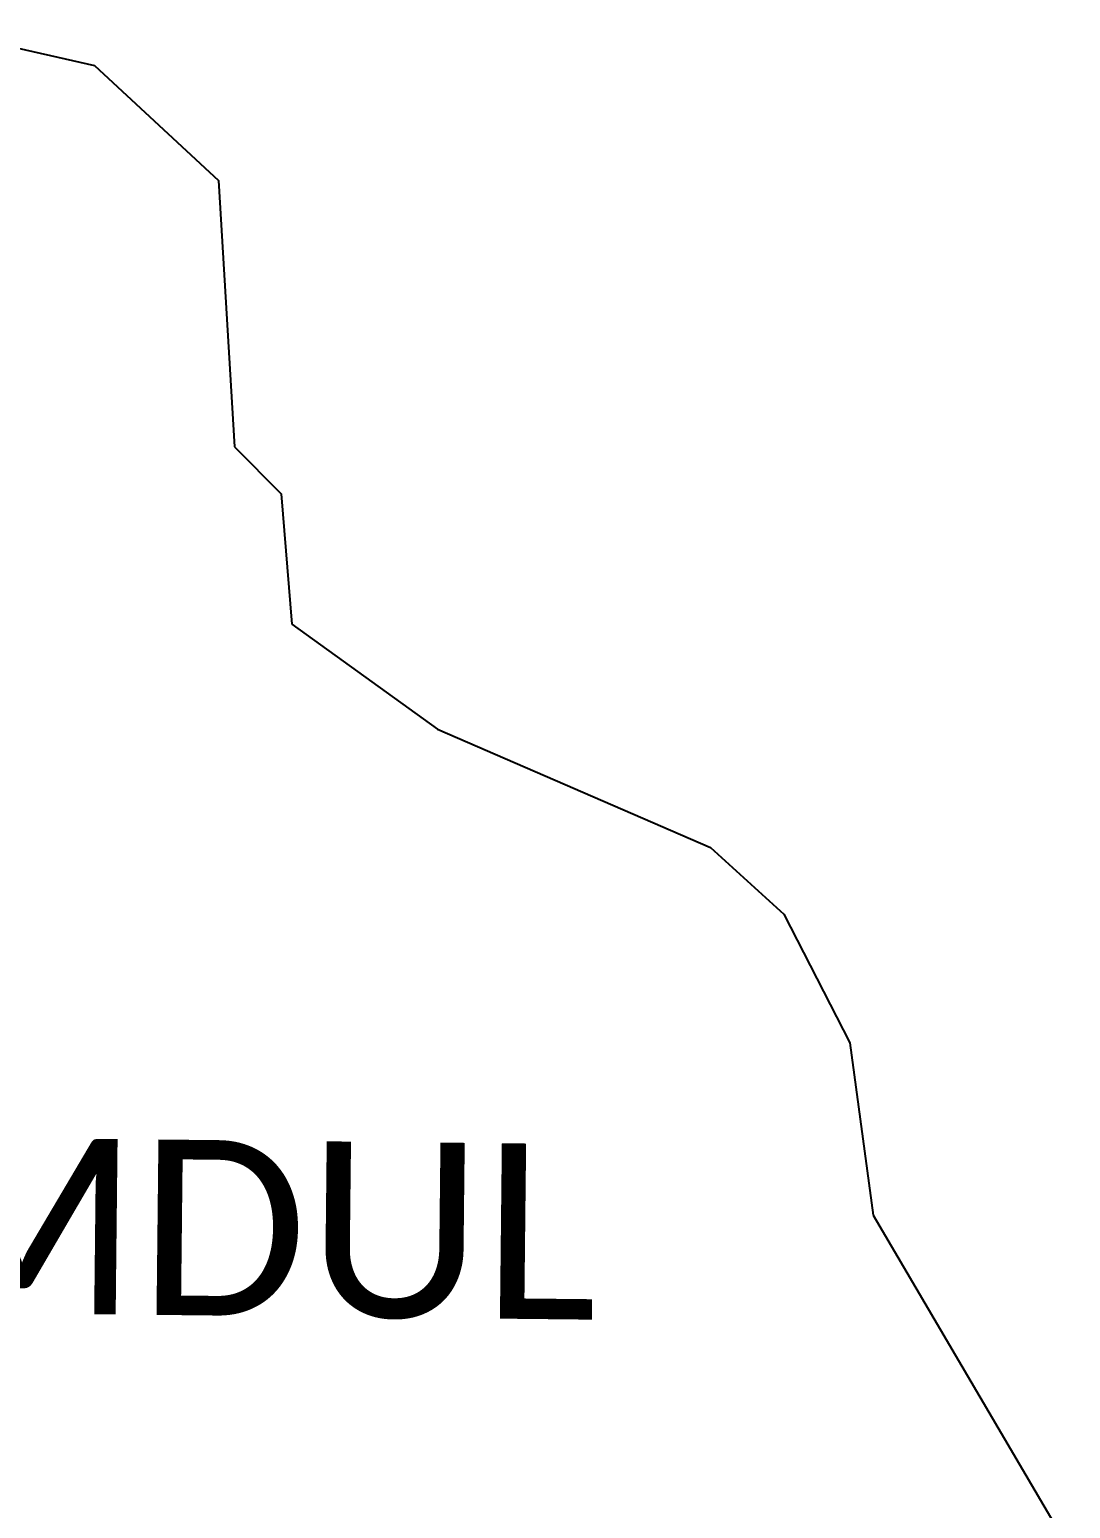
# Model space of a CAD drawing. Header units: metres. Extents: x 332876 to 333955, y 1790909 to 1792363.
# Drawn here: x 333418 to 333898, y 1791621 to 1792302 of the extents above; entities that cross this region are included whole.
import ezdxf

# ---------------------------------------------------------------- set-up
doc = ezdxf.new("R2010")
doc.units = ezdxf.units.M
doc.layers.add('village', color=3, linetype='Continuous')
doc.layers.add('VILLAGE NAME', color=250, linetype='Continuous')
doc.styles.get("Standard").update_dxf_attribs({"font": 'calibri.ttf'})

msp = doc.modelspace()

# ---------------------------------------------------------------- linework, layer by layer
at = {"layer": 'village', "color": 3}
for p, q in [((333375.19, 1792302.31), (333448.2, 1792285.71)), ((333448.2, 1792285.71), (333505.32, 1792232.72)), ((333505.32, 1792232.72), (333512.83, 1792109.94)), ((333512.83, 1792109.94), (333534.27, 1792088.31)), ((333534.27, 1792088.31), (333539.16, 1792028.3)), ((333539.16, 1792028.3), (333606.37, 1791979.87)), ((333606.37, 1791979.87), (333732.23, 1791925.36)), ((333732.23, 1791925.36), (333766, 1791894.67)), ((333766, 1791894.67), (333796.45, 1791835.24)), ((333796.45, 1791835.24), (333807.18, 1791755.93)), ((333807.18, 1791755.93), (333898.07, 1791601.1))]:
    msp.add_line(p, q, dxfattribs=at)

# ---------------------------------------------------------------- texts
at = {"layer": 'VILLAGE NAME'}
msp.add_text('JAMDUL', height=80.843, rotation=359.37415, dxfattribs=at).set_placement((333247.46, 1791712.42))

doc.saveas('drawing.dxf')
